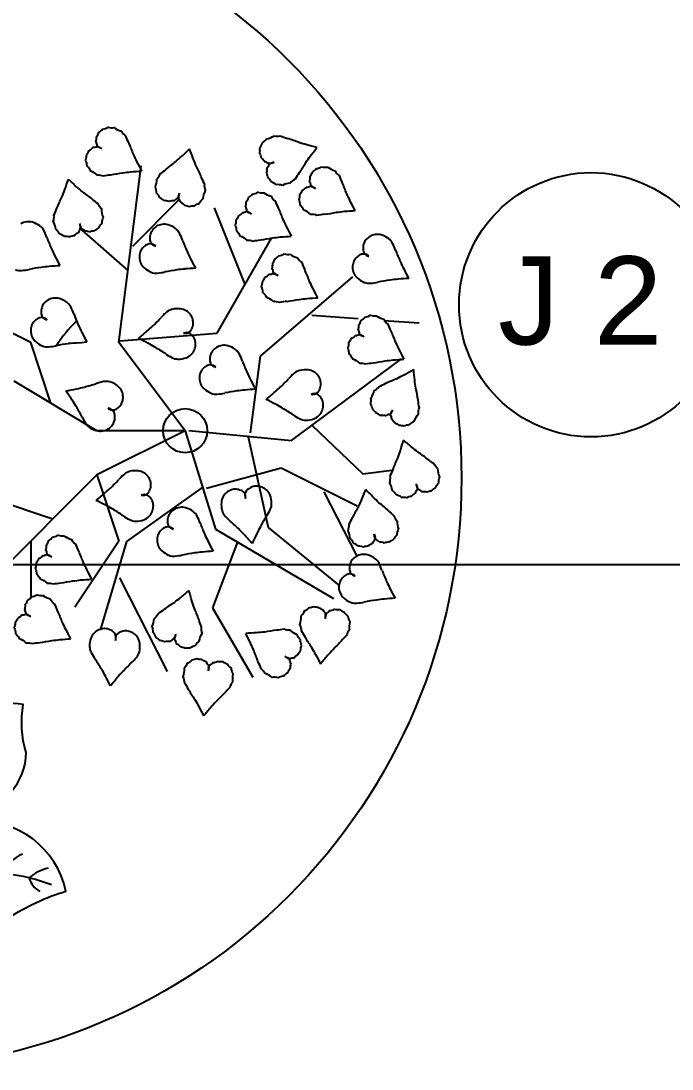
# Model space of a CAD drawing. Extents: x -109 to 1815, y -14679 to 345.
# Drawn here: x 95.639 to 96.746, y 3.464 to 5.244 of the extents above; entities that cross this region are included whole.
import ezdxf

# ---------------------------------------------------------------- set-up
doc = ezdxf.new("R2010")
doc.units = 0
doc.header["$MEASUREMENT"] = 0
doc.layers.add('PORTA', color=3, linetype='CONTINUOUS')
doc.styles.add('REGUA120', font='arial.ttf')

msp = doc.modelspace()

# ---------------------------------------------------------------- linework, layer by layer
at = {"layer": 'PORTA', "color": 1}
for p, q in [((95.806, 4.6981), (95.8435, 4.9981)), ((95.8294, 4.8616), (95.9079, 4.94)), ((96.0207, 4.7964), (95.9685, 4.9268)), ((95.8213, 4.8207), (95.7391, 4.8927)), ((95.9729, 4.7138), (96.0652, 4.8753)), ((96.0468, 4.6747), (96.2033, 4.8094)), ((95.656, 4.6981), (95.581, 4.7356)), ((95.8834, 4.7461), (95.8816, 4.7472)), ((96.1338, 4.7443), (96.2124, 4.7386)), ((96.2564, 4.7355), (96.3164, 4.7312)), ((95.8076, 4.7008), (95.9729, 4.7138)), ((95.6904, 4.595), (95.656, 4.6981)), ((95.7377, 4.6973), (95.7513, 4.6988)), ((95.9185, 4.5481), (95.806, 4.6981)), ((96.0294, 4.5443), (96.0468, 4.6747)), ((96.099, 4.5313), (96.286, 4.6704)), ((95.7685, 4.5481), (95.628, 4.6325)), ((96.1004, 4.6424), (96.0986, 4.6434)), ((95.9185, 4.5481), (95.7685, 4.4731)), ((95.9185, 4.5481), (95.7685, 4.5481)), ((95.9185, 4.5481), (95.97, 4.3811)), ((95.925, 4.5487), (96.099, 4.5313)), ((96.0251, 4.54), (96.0598, 4.3835)), ((96.1338, 4.5574), (96.2207, 4.4748)), ((95.7685, 4.4731), (95.581, 4.2856)), ((95.7685, 4.4731), (95.806, 4.3606)), ((95.8115, 4.4709), (95.8097, 4.472)), ((95.955, 4.4503), (96.0819, 4.4849)), ((96.0819, 4.4849), (96.2109, 4.4207)), ((96.2207, 4.4748), (96.2698, 4.4811)), ((95.9493, 4.4526), (95.8186, 4.3598)), ((95.6935, 4.3981), (95.581, 4.4356)), ((96.1542, 4.4445), (96.21, 4.3352)), ((95.97, 4.3811), (96.1708, 4.2628)), ((96.0598, 4.3835), (96.18, 4.2853)), ((95.656, 4.3606), (95.656, 4.263)), ((95.806, 4.3606), (95.731, 4.2481)), ((95.8186, 4.3598), (95.7747, 4.211)), ((96.0075, 4.3592), (95.9652, 4.247)), ((95.8068, 4.2982), (95.8881, 4.139)), ((95.9652, 4.247), (96.0336, 4.1295))]:
    msp.add_line(p, q, dxfattribs=at)
at = {"layer": 'PORTA'}
msp.add_line((108.4912, 4.3201), (82.9806, 4.3201), dxfattribs=at)
at = {"layer": 'PORTA', "color": 1}
for points in [[(95.7769, 5.0267, 0.08274), (95.7721, 5.0289, 0.10469), (95.7691, 5.0319, 0.121507), (95.7668, 5.0387, 0.098472), (95.7678, 5.0474, 0.092043), (95.7717, 5.0546, 0.086888), (95.7782, 5.0603, 0.104288), (95.7875, 5.0636, 0.099942), (95.7977, 5.0629, 0.091468), (95.8103, 5.0569, 0.12043), (95.8172, 5.0487, 0.025962), (95.8223, 5.0369, -0.015994), (95.8301, 5.0176, -0.011155), (95.836, 5.0053, -0.008387), (95.8444, 4.9892)], [(95.7769, 5.0267, -0.08274), (95.7725, 5.0297, -0.10469), (95.7684, 5.0306, -0.121507), (95.7614, 5.0289, -0.098472), (95.7545, 5.0235, -0.092043), (95.7505, 5.0164, -0.086888), (95.749, 5.0078, -0.104288), (95.7511, 4.9982, -0.099942), (95.7571, 4.9899, -0.091468), (95.7689, 4.9824, -0.12043), (95.7795, 4.9809, -0.025962), (95.7922, 4.9828, 0.015994), (95.8127, 4.9863, 0.011155), (95.8263, 4.9878, 0.008387), (95.8444, 4.9892)], [(95.9084, 4.9516, 0.08274), (95.9076, 4.9463, 0.10469), (95.9055, 4.9427, 0.121507), (95.8996, 4.9386, 0.098472), (95.8909, 4.9372, 0.092043), (95.8829, 4.9389, 0.086888), (95.8756, 4.9436, 0.104288), (95.87, 4.9517, 0.099942), (95.8678, 4.9617, 0.091468), (95.8702, 4.9754, 0.12043), (95.8762, 4.9843, 0.025962), (95.8862, 4.9924, -0.015994), (95.9026, 5.0052, -0.011155), (95.9128, 5.0142, -0.008387), (95.9261, 5.0267)], [(95.9084, 4.9516, -0.08274), (95.9067, 4.9465, -0.10469), (95.9069, 4.9423, -0.121507), (95.9104, 4.9361, -0.098472), (95.9176, 4.9309, -0.092043), (95.9255, 4.9289, -0.086888), (95.9341, 4.9299, -0.104288), (95.9428, 4.9345, -0.099942), (95.9491, 4.9425, -0.091468), (95.9531, 4.9559, -0.12043), (95.9517, 4.9665, -0.025962), (95.9464, 4.9782, 0.015994), (95.9375, 4.997, 0.011155), (95.9323, 5.0097, 0.008387), (95.9261, 5.0267)], [(95.739, 4.9001, 0.08274), (95.7408, 4.8951, 0.10469), (95.7406, 4.8909, 0.121507), (95.7373, 4.8846, 0.098472), (95.7302, 4.8793, 0.092043), (95.7223, 4.8771, 0.086888), (95.7137, 4.8779, 0.104288), (95.705, 4.8824, 0.099942), (95.6984, 4.8903, 0.091468), (95.6942, 4.9036, 0.12043), (95.6954, 4.9142, 0.025962), (95.7005, 4.926, -0.015994), (95.7091, 4.945, -0.011155), (95.714, 4.9577, -0.008387), (95.72, 4.9749)], [(95.739, 4.9001, -0.08274), (95.7399, 4.8949, -0.10469), (95.7421, 4.8912, -0.121507), (95.7481, 4.8873, -0.098472), (95.7568, 4.886, -0.092043), (95.7647, 4.8879, -0.086888), (95.7719, 4.8928, -0.104288), (95.7774, 4.9009, -0.099942), (95.7794, 4.911, -0.091468), (95.7767, 4.9247, -0.12043), (95.7706, 4.9334, -0.025962), (95.7605, 4.9413, 0.015994), (95.7438, 4.9539, 0.011155), (95.7334, 4.9627, 0.008387), (95.72, 4.9749)], [(96.0312, 4.9161, 0.08274), (96.0264, 4.9183, 0.10469), (96.0235, 4.9213, 0.121507), (96.0212, 4.9281, 0.098472), (96.0222, 4.9368, 0.092043), (96.026, 4.944, 0.086888), (96.0325, 4.9497, 0.104288), (96.0418, 4.953, 0.099942), (96.052, 4.9523, 0.091468), (96.0646, 4.9463, 0.12043), (96.0715, 4.9381, 0.025962), (96.0766, 4.9263, -0.015994), (96.0845, 4.907, -0.011155), (96.0903, 4.8947, -0.008387), (96.0988, 4.8786)], [(96.0312, 4.9161, -0.08274), (96.0268, 4.9191, -0.10469), (96.0227, 4.92, -0.121507), (96.0158, 4.9183, -0.098472), (96.0089, 4.9129, -0.092043), (96.0048, 4.9058, -0.086888), (96.0034, 4.8972, -0.104288), (96.0055, 4.8876, -0.099942), (96.0114, 4.8793, -0.091468), (96.0232, 4.8718, -0.12043), (96.0338, 4.8703, -0.025962), (96.0465, 4.8722, 0.015994), (96.067, 4.8757, 0.011155), (96.0806, 4.8772, 0.008387), (96.0988, 4.8786)], [(96.2227, 4.7072, 0.08274), (96.2178, 4.7094, 0.10469), (96.2149, 4.7124, 0.121507), (96.2126, 4.7192, 0.098472), (96.2136, 4.7279, 0.092043), (96.2175, 4.7351, 0.086888), (96.224, 4.7408, 0.104288), (96.2332, 4.7441, 0.099942), (96.2434, 4.7434, 0.091468), (96.256, 4.7374, 0.12043), (96.2629, 4.7292, 0.025962), (96.268, 4.7174, -0.015994), (96.2759, 4.6981, -0.011155), (96.2818, 4.6858, -0.008387), (96.2902, 4.6697)], [(96.2227, 4.7072, -0.08274), (96.2183, 4.7102, -0.10469), (96.2142, 4.7111, -0.121507), (96.2072, 4.7094, -0.098472), (96.2003, 4.704, -0.092043), (96.1962, 4.6969, -0.086888), (96.1948, 4.6883, -0.104288), (96.1969, 4.6787, -0.099942), (96.2029, 4.6704, -0.091468), (96.2147, 4.6629, -0.12043), (96.2252, 4.6614, -0.025962), (96.2379, 4.6633, 0.015994), (96.2585, 4.6668, 0.011155), (96.2721, 4.6683, 0.008387), (96.2902, 4.6697)], [(96.2709, 4.5836, 0.08274), (96.2689, 4.5787, 0.10469), (96.2659, 4.5757, 0.121507), (96.2592, 4.5732, 0.098472), (96.2504, 4.574, 0.092043), (96.2431, 4.5777, 0.086888), (96.2372, 4.5841, 0.104288), (96.2338, 4.5933, 0.099942), (96.2342, 4.6035, 0.091468), (96.24, 4.6162, 0.12043), (96.248, 4.6233, 0.025962), (96.2596, 4.6287, -0.015994), (96.2787, 4.637, -0.011155), (96.2909, 4.6431, -0.008387), (96.3069, 4.6519)], [(96.2709, 4.5836, -0.08274), (96.268, 4.5791, -0.10469), (96.2672, 4.575, -0.121507), (96.269, 4.568, -0.098472), (96.2746, 4.5613, -0.092043), (96.2818, 4.5574, -0.086888), (96.2904, 4.5561, -0.104288), (96.3, 4.5585, -0.099942), (96.3081, 4.5646, -0.091468), (96.3153, 4.5766, -0.12043), (96.3166, 4.5872, -0.025962), (96.3144, 4.5998, 0.015994), (96.3105, 4.6203, 0.011155), (96.3086, 4.6338, 0.008387), (96.3069, 4.6519)], [(96.3111, 4.4576, 0.08274), (96.3129, 4.4526, 0.10469), (96.3129, 4.4484, 0.121507), (96.3097, 4.442, 0.098472), (96.3028, 4.4365, 0.092043), (96.295, 4.4341, 0.086888), (96.2864, 4.4347, 0.104288), (96.2775, 4.4389, 0.099942), (96.2707, 4.4466, 0.091468), (96.2661, 4.4598, 0.12043), (96.267, 4.4705, 0.025962), (96.2718, 4.4824, -0.015994), (96.2798, 4.5016, -0.011155), (96.2844, 4.5145, -0.008387), (96.2898, 4.5318)], [(96.3111, 4.4576, -0.08274), (96.3121, 4.4524, -0.10469), (96.3143, 4.4488, -0.121507), (96.3204, 4.445, -0.098472), (96.3292, 4.444, -0.092043), (96.3371, 4.4462, -0.086888), (96.3441, 4.4512, -0.104288), (96.3494, 4.4595, -0.099942), (96.3511, 4.4696, -0.091468), (96.348, 4.4832, -0.12043), (96.3416, 4.4918, -0.025962), (96.3313, 4.4994, 0.015994), (96.3143, 4.5115, 0.011155), (96.3036, 4.52, 0.008387), (96.2898, 4.5318)], [(95.6917, 4.3335, 0.08274), (95.6868, 4.3356, 0.10469), (95.6839, 4.3386, 0.121507), (95.6816, 4.3454, 0.098472), (95.6826, 4.3542, 0.092043), (95.6865, 4.3614, 0.086888), (95.693, 4.3671, 0.104288), (95.7022, 4.3704, 0.099942), (95.7125, 4.3697, 0.091468), (95.725, 4.3636, 0.12043), (95.7319, 4.3555, 0.025962), (95.737, 4.3437, -0.015994), (95.7449, 4.3244, -0.011155), (95.7508, 4.3121, -0.008387), (95.7592, 4.2959)], [(95.6917, 4.3335, -0.08274), (95.6873, 4.3364, -0.10469), (95.6832, 4.3374, -0.121507), (95.6762, 4.3357, -0.098472), (95.6693, 4.3303, -0.092043), (95.6652, 4.3232, -0.086888), (95.6638, 4.3146, -0.104288), (95.6659, 4.305, -0.099942), (95.6719, 4.2967, -0.091468), (95.6837, 4.2892, -0.12043), (95.6942, 4.2877, -0.025962), (95.7069, 4.2896, 0.015994), (95.7275, 4.293, 0.011155), (95.7411, 4.2946, 0.008387), (95.7592, 4.2959)], [(95.9023, 4.2025, 0.08274), (95.9012, 4.1973, 0.10469), (95.8989, 4.1938, 0.121507), (95.8927, 4.1902, 0.098472), (95.8839, 4.1893, 0.092043), (95.8761, 4.1916, 0.086888), (95.8691, 4.1968, 0.104288), (95.864, 4.2051, 0.099942), (95.8625, 4.2153, 0.091468), (95.8658, 4.2288, 0.12043), (95.8724, 4.2373, 0.025962), (95.8828, 4.2447, -0.015994), (95.9001, 4.2565, -0.011155), (95.9109, 4.2648, -0.008387), (95.9249, 4.2764)], [(95.9023, 4.2025, -0.08274), (95.9003, 4.1976, -0.10469), (95.9003, 4.1934, -0.121507), (95.9033, 4.1869, -0.098472), (95.9101, 4.1813, -0.092043), (95.9179, 4.1788, -0.086888), (95.9266, 4.1792, -0.104288), (95.9355, 4.1832, -0.099942), (95.9424, 4.1908, -0.091468), (95.9473, 4.2039, -0.12043), (95.9465, 4.2146, -0.025962), (95.9421, 4.2266, 0.015994), (95.9344, 4.2459, 0.011155), (95.93, 4.2589, 0.008387), (95.9249, 4.2764)], [(95.6559, 4.2322, 0.08274), (95.6511, 4.2344, 0.10469), (95.6481, 4.2374, 0.121507), (95.6458, 4.2442, 0.098472), (95.6468, 4.2529, 0.092043), (95.6507, 4.2601, 0.086888), (95.6572, 4.2659, 0.104288), (95.6665, 4.2691, 0.099942), (95.6767, 4.2684, 0.091468), (95.6893, 4.2624, 0.12043), (95.6961, 4.2542, 0.025962), (95.7012, 4.2424, -0.015994), (95.7091, 4.2232, -0.011155), (95.715, 4.2108, -0.008387), (95.7234, 4.1947)], [(96.1569, 4.2286, -0.08274), (96.1579, 4.2338, -0.10469), (96.1571, 4.238, -0.121507), (96.1529, 4.2438, -0.098472), (96.1452, 4.248, -0.092043), (96.1371, 4.249, -0.086888), (96.1286, 4.247, -0.104288), (96.1206, 4.2413, -0.099942), (96.1153, 4.2326, -0.091468), (96.113, 4.2188, -0.12043), (96.1157, 4.2085, -0.025962), (96.1223, 4.1975, 0.015994), (96.1335, 4.1799, 0.011155), (96.1402, 4.168, 0.008387), (96.1485, 4.1518)], [(96.1569, 4.2286, 0.08274), (96.157, 4.2339, 0.10469), (96.1586, 4.2378, 0.121507), (96.164, 4.2426, 0.098472), (96.1724, 4.245, 0.092043), (96.1806, 4.2443, 0.086888), (96.1884, 4.2405, 0.104288), (96.195, 4.2332, 0.099942), (96.1983, 4.2235, 0.091468), (96.1976, 4.2096, 0.12043), (96.1928, 4.2001, 0.025962), (96.1839, 4.1908, -0.015994), (96.1692, 4.176, -0.011155), (96.1601, 4.1659, -0.008387), (96.1485, 4.1518)], [(95.6559, 4.2322, -0.08274), (95.6515, 4.2352, -0.10469), (95.6474, 4.2361, -0.121507), (95.6404, 4.2345, -0.098472), (95.6335, 4.229, -0.092043), (95.6294, 4.2219, -0.086888), (95.628, 4.2133, -0.104288), (95.6301, 4.2038, -0.099942), (95.6361, 4.1954, -0.091468), (95.6479, 4.1879, -0.12043), (95.6585, 4.1864, -0.025962), (95.6712, 4.1883, 0.015994), (95.6917, 4.1918, 0.011155), (95.7053, 4.1933, 0.008387), (95.7234, 4.1947)], [(96.0881, 4.165, -0.08274), (96.0925, 4.1619, -0.10469), (96.0965, 4.1609, -0.121507), (96.1035, 4.1624, -0.098472), (96.1106, 4.1677, -0.092043), (96.1148, 4.1747, -0.086888), (96.1164, 4.1833, -0.104288), (96.1144, 4.1929, -0.099942), (96.1086, 4.2013, -0.091468), (96.097, 4.2091, -0.12043), (96.0865, 4.2108, -0.025962), (96.0737, 4.2092, 0.015994), (96.0531, 4.2061, 0.011155), (96.0395, 4.2048, 0.008387), (96.0214, 4.2038)], [(96.0881, 4.165, 0.08274), (96.0929, 4.1627, 0.10469), (96.0958, 4.1596, 0.121507), (96.098, 4.1528, 0.098472), (96.0968, 4.1441, 0.092043), (96.0928, 4.1369, 0.086888), (96.0861, 4.1313, 0.104288), (96.0768, 4.1283, 0.099942), (96.0666, 4.1291, 0.091468), (96.0542, 4.1355, 0.12043), (96.0474, 4.1438, 0.025962), (96.0426, 4.1556, -0.015994), (96.0351, 4.1751, -0.011155), (96.0295, 4.1875, -0.008387), (96.0214, 4.2038)], [(95.9583, 4.1402, -0.08274), (95.9593, 4.1455, -0.10469), (95.9586, 4.1496, -0.121507), (95.9543, 4.1554, -0.098472), (95.9466, 4.1596, -0.092043), (95.9385, 4.1606, -0.086888), (95.9301, 4.1586, -0.104288), (95.922, 4.153, -0.099942), (95.9167, 4.1442, -0.091468), (95.9144, 4.1304, -0.12043), (95.9171, 4.1201, -0.025962), (95.9237, 4.1091, 0.015994), (95.9349, 4.0916, 0.011155), (95.9416, 4.0797, 0.008387), (95.9499, 4.0635)], [(95.9583, 4.1402, 0.08274), (95.9584, 4.1456, 0.10469), (95.96, 4.1494, 0.121507), (95.9654, 4.1542, 0.098472), (95.9738, 4.1567, 0.092043), (95.982, 4.1559, 0.086888), (95.9898, 4.1521, 0.104288), (95.9964, 4.1448, 0.099942), (95.9997, 4.1352, 0.091468), (95.999, 4.1212, 0.12043), (95.9942, 4.1117, 0.025962), (95.9853, 4.1024, -0.015994), (95.9706, 4.0877, -0.011155), (95.9615, 4.0775, -0.008387), (95.9499, 4.0635)]]:
    msp.add_lwpolyline(points, format="xyb", dxfattribs=at)
msp.add_lwpolyline([(95.3461, 3.7488, 0.064121), (95.3501, 3.7216, 0.053651), (95.3742, 3.7328, 0.303165), (95.4771, 3.5479, -0.038186), (95.5089, 3.525, -0.033284), (95.5238, 3.5648, 0.140139), (95.5394, 3.7143, 0.082613), (95.6188, 3.7208, -0.071634), (95.7158, 3.7659, 0.37075), (95.5587, 3.885, 0.036515), (95.56, 3.8864, 0.34294), (95.5614, 3.8996, 0.358678), (95.6482, 4.0015, -0.11702), (95.6432, 4.083, 0.227088), (95.5168, 4.0448, 0.135454), (95.4876, 4.1874, -0.033284), (95.4693, 4.2256, -0.038186), (95.4397, 4.2001, 0.289083), (95.352, 4.0165, 0.126781), (95.2172, 4.0462, 0.210808), (95.2583, 3.9158, 0.291137), (95.1378, 3.807, -0.071634), (95.2321, 3.7563, 0.119338)], format="xyb", close=True, dxfattribs=at)
for centre, radius in [((95.3847, 4.4673), 1.0035), ((96.6084, 4.762), 0.2244), ((95.9185, 4.5481), 0.0375)]:
    msp.add_circle(centre, radius, dxfattribs=at)
for centre, radius, start, end in [((96.0352, 5.0584), 0.0259, 302.7392, 325.5684), ((96.0487, 5.0814), 0.0385, 281.8344, 302.7392), ((96.0756, 5.0707), 0.0225, 254.366, 281.8344), ((96.1257, 5.1637), 0.1237, 248.4173, 254.366), ((95.9922, 4.7348), 0.3256, 68.4173, 72.0825), ((96.0206, 5.0235), 0.0251, 349.3833, 9.2466), ((96.0258, 5.041), 0.0238, 325.5684, 349.3833), ((96.0308, 4.742), 0.3064, 72.0825, 74.6389), ((95.9991, 4.5065), 0.542, 74.6389, 76.5611), ((95.7085, 5.3536), 0.542, 321.2998, 323.2219), ((96.026, 5.0075), 0.0224, 9.2466, 30.282), ((96.0345, 4.9932), 0.0225, 30.282, 52.7777), ((96.0515, 4.9898), 0.015, 52.7777, 80.4892), ((96.057, 5.0096), 0.0102, 293.4656, 317.3716), ((96.0632, 5.0189), 0.0161, 274.5462, 293.4656), ((96.0736, 4.9884), 0.0161, 104.3953, 123.3147), ((95.8432, 5.1691), 0.3256, 325.7784, 329.4436), ((95.8781, 5.1871), 0.3064, 323.2219, 325.7784), ((96.0352, 4.9911), 0.0225, 345.0832, 7.5789), ((96.0373, 4.9745), 0.0224, 7.5789, 28.6143), ((96.0465, 5.0042), 0.015, 317.3716, 345.0832), ((96.063, 4.9919), 0.0102, 80.4892, 104.3953), ((96.2118, 4.9124), 0.1237, 143.4948, 149.4436), ((96.1134, 4.9943), 0.0224, 321.2482, 342.2836), ((96.1217, 5.0089), 0.0251, 301.3849, 321.2482), ((96.1381, 5.0168), 0.0238, 277.57, 301.3849), ((96.1573, 5.0214), 0.0259, 254.7408, 277.57), ((96.1835, 5.0269), 0.0385, 233.836, 254.7408), ((96.1935, 4.9997), 0.0225, 206.3677, 233.836), ((96.0429, 4.9587), 0.0251, 28.6143, 48.4776), ((96.0577, 4.948), 0.0238, 48.4776, 72.2925), ((96.1006, 4.9301), 0.0385, 95.1216, 116.0265), ((96.1152, 4.9551), 0.0225, 116.0265, 143.4948), ((96.1084, 4.9784), 0.0225, 342.2836, 4.7793), ((96.1173, 4.9635), 0.015, 4.7793, 32.4908), ((96.2961, 5.0247), 0.1237, 200.4189, 206.3677), ((95.888, 4.8369), 0.3256, 20.4189, 24.0841), ((96.0758, 4.9401), 0.0259, 72.2925, 95.1216), ((96.0884, 4.949), 0.0251, 340.6159, 0.4792), ((96.0964, 4.9638), 0.0224, 319.5805, 340.6159), ((96.1073, 4.9764), 0.0225, 297.0848, 319.5805), ((96.1246, 4.9768), 0.015, 269.3732, 297.0848), ((96.1357, 4.9727), 0.0102, 245.4672, 269.3732), ((96.1265, 4.9563), 0.0102, 32.4908, 56.3969), ((96.131, 4.9461), 0.0161, 56.3969, 75.3163), ((96.1467, 4.9742), 0.0161, 226.5478, 245.4672), ((95.9193, 4.8131), 0.3064, 24.0841, 26.6405), ((96.0904, 4.9309), 0.0238, 0.4792, 24.2941), ((95.723, 4.679), 0.542, 26.6405, 28.5627), ((96.0966, 4.9122), 0.0259, 24.2941, 47.1232), ((96.1057, 4.8871), 0.0385, 47.1232, 68.0281), ((96.1341, 4.8929), 0.0225, 68.0281, 95.4964), ((96.1671, 4.7926), 0.1237, 95.4964, 101.4452), ((96.1111, 5.2383), 0.3256, 277.78, 281.4452), ((96.1478, 5.2243), 0.3064, 275.2236, 277.78), ((96.1581, 5.4618), 0.542, 273.3014, 275.2236), ((95.6518, 4.8793), 0.0238, 97.57, 121.3849), ((95.652, 4.8772), 0.0259, 74.7408, 97.57), ((95.6487, 4.865), 0.0385, 53.836, 74.7408), ((95.6582, 4.878), 0.0225, 26.3677, 53.836), ((95.8822, 4.8749), 0.0238, 97.57, 121.3849), ((95.8825, 4.8729), 0.0259, 74.7408, 97.57), ((95.8792, 4.8607), 0.0385, 53.836, 74.7408), ((95.5675, 4.833), 0.1237, 20.4189, 26.3677), ((95.8809, 4.8754), 0.0225, 162.2836, 184.7793), ((95.8808, 4.8755), 0.0224, 141.2482, 162.2836), ((95.8829, 4.8738), 0.0251, 121.3849, 141.2482), ((95.8886, 4.8736), 0.0225, 26.3677, 53.836), ((95.798, 4.8287), 0.1237, 20.4189, 26.3677), ((96.2453, 4.8565), 0.0251, 121.3849, 141.2482), ((96.2446, 4.8576), 0.0238, 97.57, 121.3849), ((96.2448, 4.8556), 0.0259, 74.7408, 97.57), ((96.2415, 4.8434), 0.0385, 53.836, 74.7408), ((95.9886, 4.9898), 0.3256, 200.4189, 204.0841), ((95.8633, 4.8438), 0.0225, 117.0848, 139.5805), ((95.8598, 4.8505), 0.015, 89.3732, 117.0848), ((95.8733, 4.8748), 0.015, 184.7793, 212.4908), ((95.8599, 4.8553), 0.0102, 65.4672, 89.3732), ((95.8693, 4.8722), 0.0102, 212.4908, 236.3969), ((95.8726, 4.8772), 0.0161, 236.3969, 255.3163), ((95.8574, 4.8499), 0.0161, 46.5478, 65.4672), ((96.219, 4.9854), 0.3256, 200.4189, 204.0841), ((96.2433, 4.8582), 0.0225, 162.2836, 184.7793), ((96.2432, 4.8582), 0.0224, 141.2482, 162.2836), ((96.251, 4.8563), 0.0225, 26.3677, 53.836), ((96.1603, 4.8114), 0.1237, 20.4189, 26.3677), ((95.9711, 4.9819), 0.3064, 204.0841, 206.6405), ((96.1816, 5.0876), 0.542, 206.6405, 208.5627), ((95.8658, 4.8429), 0.0251, 160.6159, 180.4792), ((95.8644, 4.8429), 0.0238, 180.4792, 204.2941), ((95.8632, 4.8438), 0.0224, 139.5805, 160.6159), ((96.2015, 4.9776), 0.3064, 204.0841, 206.6405), ((96.058, 4.8609), 0.0251, 301.3849, 321.2482), ((96.0745, 4.8688), 0.0238, 277.57, 301.3849), ((96.0937, 4.8734), 0.0259, 254.7408, 277.57), ((96.1198, 4.8789), 0.0385, 233.836, 254.7408), ((96.2257, 4.8265), 0.0225, 117.0848, 139.5805), ((96.2222, 4.8332), 0.015, 89.3732, 117.0848), ((96.2357, 4.8575), 0.015, 184.7793, 212.4908), ((96.2223, 4.838), 0.0102, 65.4672, 89.3732), ((96.2317, 4.8549), 0.0102, 212.4908, 236.3969), ((96.235, 4.8599), 0.0161, 236.3969, 255.3163), ((96.2198, 4.8326), 0.0161, 46.5478, 65.4672), ((96.5814, 4.9681), 0.3256, 200.4189, 204.0841), ((95.7179, 4.5029), 0.3256, 97.78, 101.4452), ((95.7153, 4.5219), 0.3064, 95.2236, 97.78), ((95.7368, 4.2873), 0.542, 93.3014, 95.2236), ((95.8663, 4.8438), 0.0259, 204.2941, 227.1232), ((95.8749, 4.8531), 0.0385, 227.1232, 248.0281), ((96.4121, 5.0832), 0.542, 206.6405, 208.5627), ((96.0448, 4.8304), 0.0225, 342.2836, 4.7793), ((96.0497, 4.8463), 0.0224, 321.2482, 342.2836), ((96.1298, 4.8517), 0.0225, 206.3677, 233.836), ((96.2325, 4.8767), 0.1237, 200.4189, 206.3677), ((96.2281, 4.8257), 0.0251, 160.6159, 180.4792), ((96.2268, 4.8256), 0.0238, 180.4792, 204.2941), ((96.2256, 4.8266), 0.0224, 139.5805, 160.6159), ((96.5639, 4.9603), 0.3064, 204.0841, 206.6405), ((95.6385, 4.8425), 0.0225, 248.0281, 275.4964), ((95.6288, 4.9433), 0.1237, 275.4964, 281.4452), ((95.8689, 4.8382), 0.0225, 248.0281, 275.4964), ((95.8592, 4.9389), 0.1237, 275.4964, 281.4452), ((95.9484, 4.4986), 0.3256, 97.78, 101.4452), ((95.9458, 4.5176), 0.3064, 95.2236, 97.78), ((95.9672, 4.283), 0.542, 93.3014, 95.2236), ((96.0328, 4.8158), 0.0224, 319.5805, 340.6159), ((96.0437, 4.8284), 0.0225, 297.0848, 319.5805), ((96.061, 4.8288), 0.015, 269.3732, 297.0848), ((96.0536, 4.8155), 0.015, 4.7793, 32.4908), ((96.072, 4.8247), 0.0102, 245.4672, 269.3732), ((96.0629, 4.8083), 0.0102, 32.4908, 56.3969), ((96.0674, 4.7981), 0.0161, 56.3969, 75.3163), ((96.083, 4.8262), 0.0161, 226.5478, 245.4672), ((95.8244, 4.6889), 0.3256, 20.4189, 24.0841), ((96.2287, 4.8265), 0.0259, 204.2941, 227.1232), ((96.2373, 4.8358), 0.0385, 227.1232, 248.0281), ((96.3296, 4.2657), 0.542, 93.3014, 95.2236), ((96.7744, 5.0659), 0.542, 206.6405, 208.5627), ((96.0247, 4.801), 0.0251, 340.6159, 0.4792), ((96.0268, 4.7829), 0.0238, 0.4792, 24.2941), ((95.8556, 4.6651), 0.3064, 24.0841, 26.6405), ((95.6594, 4.531), 0.542, 26.6405, 28.5627), ((96.2313, 4.8209), 0.0225, 248.0281, 275.4964), ((96.2216, 4.9216), 0.1237, 275.4964, 281.4452), ((96.3107, 4.4813), 0.3256, 97.78, 101.4452), ((96.3082, 4.5003), 0.3064, 95.2236, 97.78), ((95.6974, 4.7497), 0.0238, 97.57, 121.3849), ((95.6977, 4.7476), 0.0259, 74.7408, 97.57), ((95.6944, 4.7354), 0.0385, 53.836, 74.7408), ((96.0329, 4.7641), 0.0259, 24.2941, 47.1232), ((96.0421, 4.7391), 0.0385, 47.1232, 68.0281), ((96.0475, 5.0903), 0.3256, 277.78, 281.4452), ((96.0842, 5.0763), 0.3064, 275.2236, 277.78), ((96.0945, 5.3138), 0.542, 273.3014, 275.2236), ((95.6961, 4.7502), 0.0225, 162.2836, 184.7793), ((95.696, 4.7502), 0.0224, 141.2482, 162.2836), ((95.6981, 4.7486), 0.0251, 121.3849, 141.2482), ((95.7038, 4.7484), 0.0225, 26.3677, 53.836), ((95.6132, 4.7034), 0.1237, 20.4189, 26.3677), ((95.9018, 4.7324), 0.0225, 103.618, 131.0863), ((95.9056, 4.7168), 0.0385, 82.7131, 103.618), ((95.9072, 4.7294), 0.0259, 59.884, 82.7131), ((96.0705, 4.7449), 0.0225, 68.0281, 95.4964), ((96.1034, 4.6445), 0.1237, 95.4964, 101.4452), ((95.6785, 4.7185), 0.0225, 117.0848, 139.5805), ((95.6751, 4.7253), 0.015, 89.3732, 117.0848), ((95.6886, 4.7496), 0.015, 184.7793, 212.4908), ((95.6751, 4.7301), 0.0102, 65.4672, 89.3732), ((95.6845, 4.747), 0.0102, 212.4908, 236.3969), ((95.6878, 4.752), 0.0161, 236.3969, 255.3163), ((95.6726, 4.7246), 0.0161, 46.5478, 65.4672), ((96.0342, 4.8602), 0.3256, 200.4189, 202.673), ((95.6396, 4.9624), 0.3256, 313.3699, 317.035), ((95.9683, 4.6562), 0.1237, 131.0863, 137.035), ((95.9083, 4.7312), 0.0238, 36.069, 59.884), ((95.9072, 4.7304), 0.0251, 16.2057, 36.069), ((95.9098, 4.7311), 0.0224, 355.1704, 16.2057), ((95.681, 4.7177), 0.0251, 160.6159, 180.4792), ((95.6784, 4.7186), 0.0224, 139.5805, 160.6159), ((95.9185, 4.5481), 0.2625, 134.7198, 146.6348), ((96.0342, 4.8602), 0.3256, 202.673, 204.0841), ((96.0167, 4.8524), 0.3064, 204.0841, 206.6405), ((95.6527, 4.9484), 0.3064, 310.8134, 313.3699), ((95.9164, 4.7277), 0.015, 304.9631, 332.6747), ((95.9097, 4.7312), 0.0225, 332.6747, 355.1704), ((95.6797, 4.7177), 0.0238, 180.4792, 204.2941), ((95.6815, 4.7186), 0.0259, 204.2941, 227.1232), ((96.2273, 4.958), 0.542, 206.6405, 208.5627), ((95.4988, 5.1267), 0.542, 308.8913, 310.8134), ((95.6027, 4.2171), 0.542, 62.2304, 64.1526), ((95.9215, 4.6985), 0.0161, 91.9868, 110.9062), ((95.918, 4.7296), 0.0161, 262.1377, 281.0571), ((95.9213, 4.7045), 0.0102, 68.0807, 91.9868), ((95.9191, 4.7237), 0.0102, 281.0571, 304.9631), ((95.9195, 4.7001), 0.015, 40.3691, 68.0807), ((95.9138, 4.6952), 0.0225, 17.8735, 40.3691), ((95.9139, 4.6952), 0.0224, 356.8381, 17.8735), ((95.6902, 4.7278), 0.0385, 227.1232, 248.0281), ((95.6842, 4.713), 0.0225, 248.0281, 275.4964), ((95.6745, 4.8137), 0.1237, 275.4964, 281.4452), ((95.7636, 4.3733), 0.3256, 101.399, 101.4452), ((95.7636, 4.3733), 0.3256, 97.78, 101.399), ((95.7689, 4.1562), 0.542, 93.3014, 95.2236), ((95.7125, 4.4255), 0.3064, 59.674, 62.2304), ((95.7028, 4.409), 0.3256, 56.0088, 59.674), ((95.9124, 4.6948), 0.0238, 313.1599, 336.9748), ((95.9112, 4.6953), 0.0251, 336.9748, 356.8381), ((95.9827, 4.6699), 0.0224, 141.2482, 162.2836), ((95.9848, 4.6682), 0.0251, 121.3849, 141.2482), ((95.9842, 4.6693), 0.0238, 97.57, 121.3849), ((95.9844, 4.6673), 0.0259, 74.7408, 97.57), ((95.9811, 4.6551), 0.0385, 53.836, 74.7408), ((95.9906, 4.668), 0.0225, 26.3677, 53.836), ((95.954, 4.7815), 0.1237, 236.0088, 241.9575), ((95.9064, 4.6922), 0.0225, 241.9575, 269.4259), ((95.9066, 4.7082), 0.0385, 269.4259, 290.3307), ((95.911, 4.6963), 0.0259, 290.3307, 313.1599), ((95.9829, 4.6699), 0.0225, 162.2836, 184.7793), ((95.9753, 4.6692), 0.015, 184.7793, 212.4908), ((95.8999, 4.6231), 0.1237, 20.4189, 26.3677), ((96.321, 4.7798), 0.3256, 200.4189, 204.0841), ((95.9652, 4.6383), 0.0224, 139.5805, 160.6159), ((95.9652, 4.6382), 0.0225, 117.0848, 139.5805), ((95.9618, 4.6449), 0.015, 89.3732, 117.0848), ((95.9618, 4.6497), 0.0102, 65.4672, 89.3732), ((95.9712, 4.6667), 0.0102, 212.4908, 236.3969), ((95.9746, 4.6716), 0.0161, 236.3969, 255.3163), ((95.9594, 4.6443), 0.0161, 46.5478, 65.4672), ((96.3035, 4.772), 0.3064, 204.0841, 206.6405), ((96.1188, 4.6287), 0.0225, 103.618, 131.0863), ((96.1226, 4.6131), 0.0385, 82.7131, 103.618), ((96.1242, 4.6257), 0.0259, 59.884, 82.7131), ((96.1252, 4.6275), 0.0238, 36.069, 59.884), ((95.8054, 4.5105), 0.1237, 102.0751, 108.0238), ((95.7842, 4.6094), 0.0225, 74.6067, 102.0751), ((95.78, 4.5939), 0.0385, 53.7019, 74.6067), ((95.9677, 4.6374), 0.0251, 160.6159, 180.4792), ((95.9664, 4.6374), 0.0238, 180.4792, 204.2941), ((96.514, 4.8776), 0.542, 206.6405, 208.5627), ((95.8565, 4.8587), 0.3256, 313.3699, 317.035), ((96.1853, 4.5524), 0.1237, 131.0863, 137.035), ((96.1242, 4.6267), 0.0251, 16.2057, 36.069), ((96.1268, 4.6274), 0.0224, 355.1704, 16.2057), ((95.6229, 5.1497), 0.542, 279.8801, 281.8022), ((95.2727, 4.3038), 0.542, 33.2192, 35.1413), ((95.6711, 4.9191), 0.3064, 281.8022, 284.3586), ((95.6664, 4.9377), 0.3256, 284.3586, 288.0238), ((95.7874, 4.6041), 0.0259, 30.8727, 53.7019), ((95.7892, 4.6052), 0.0238, 7.0578, 30.8727), ((95.9683, 4.6382), 0.0259, 204.2941, 227.1232), ((95.9769, 4.6475), 0.0385, 227.1232, 248.0281), ((95.9709, 4.6326), 0.0225, 248.0281, 275.4964), ((95.9612, 4.7333), 0.1237, 275.4964, 281.4452), ((96.0503, 4.293), 0.3256, 97.78, 101.4452), ((96.0477, 4.312), 0.3064, 95.2236, 97.78), ((96.0692, 4.0774), 0.542, 93.3014, 95.2236), ((95.7157, 5.023), 0.542, 308.8913, 310.8134), ((95.8697, 4.8447), 0.3064, 310.8134, 313.3699), ((96.1385, 4.5948), 0.0161, 91.9868, 110.9062), ((96.1383, 4.6008), 0.0102, 68.0807, 91.9868), ((96.1361, 4.62), 0.0102, 281.0571, 304.9631), ((96.1334, 4.624), 0.015, 304.9631, 332.6747), ((96.1266, 4.6274), 0.0225, 332.6747, 355.1704), ((95.4698, 4.4328), 0.3064, 30.6627, 33.2192), ((95.7905, 4.6044), 0.0224, 326.1591, 347.1945), ((95.7879, 4.605), 0.0251, 347.1945, 7.0578), ((95.8197, 4.1134), 0.542, 62.2304, 64.1526), ((96.135, 4.6259), 0.0161, 262.1377, 281.0571), ((96.1365, 4.5964), 0.015, 40.3691, 68.0807), ((96.1308, 4.5914), 0.0225, 17.8735, 40.3691), ((96.1309, 4.5915), 0.0224, 356.8381, 17.8735), ((95.4533, 4.423), 0.3256, 26.9976, 30.6627), ((95.785, 4.5702), 0.0161, 62.9755, 81.8949), ((95.797, 4.5991), 0.0161, 233.1264, 252.0459), ((95.7951, 4.5934), 0.0102, 252.0459, 275.9519), ((95.7877, 4.5755), 0.0102, 39.0695, 62.9755), ((95.784, 4.5725), 0.015, 11.3579, 39.0695), ((95.7946, 4.5982), 0.015, 275.9519, 303.6635), ((95.7766, 4.571), 0.0225, 348.8622, 11.3579), ((95.7904, 4.6045), 0.0225, 303.6635, 326.1591), ((95.9295, 4.3218), 0.3064, 59.674, 62.2304), ((95.9198, 4.3052), 0.3256, 56.0088, 59.674), ((96.171, 4.6778), 0.1237, 236.0088, 241.9575), ((96.1294, 4.5911), 0.0238, 313.1599, 336.9748), ((96.1282, 4.5916), 0.0251, 336.9748, 356.8381), ((95.8536, 4.627), 0.1237, 206.9976, 212.9463), ((95.7687, 4.572), 0.0225, 212.9463, 240.4146), ((95.7744, 4.5724), 0.0251, 307.9636, 327.8269), ((95.7767, 4.571), 0.0224, 327.8269, 348.8622), ((96.1234, 4.5885), 0.0225, 241.9575, 269.4259), ((96.1236, 4.6045), 0.0385, 269.4259, 290.3307), ((96.128, 4.5926), 0.0259, 290.3307, 313.1599), ((95.7766, 4.5859), 0.0385, 240.4146, 261.3195), ((95.7747, 4.5734), 0.0259, 261.3195, 284.1486), ((95.7752, 4.5714), 0.0238, 284.1486, 307.9636), ((95.8965, 4.381), 0.1237, 131.0863, 137.035), ((95.83, 4.4572), 0.0225, 103.618, 131.0863), ((95.8337, 4.4417), 0.0385, 82.7131, 103.618), ((95.8353, 4.4542), 0.0259, 59.884, 82.7131), ((95.8364, 4.456), 0.0238, 36.069, 59.884), ((95.8353, 4.4552), 0.0251, 16.2057, 36.069), ((95.5677, 4.6872), 0.3256, 313.3699, 317.035), ((95.8378, 4.456), 0.0225, 332.6747, 355.1704), ((95.8379, 4.456), 0.0224, 355.1704, 16.2057), ((96.0398, 4.4314), 0.0225, 109.5897, 132.0854), ((96.0398, 4.4315), 0.0224, 88.5544, 109.5897), ((96.0397, 4.4288), 0.0251, 68.6911, 88.5544), ((96.0402, 4.4301), 0.0238, 44.8761, 68.6911), ((95.4269, 4.8515), 0.542, 308.8913, 310.8134), ((95.5808, 4.6733), 0.3064, 310.8134, 313.3699), ((95.8497, 4.4234), 0.0161, 91.9868, 110.9062), ((95.8461, 4.4544), 0.0161, 262.1377, 281.0571), ((95.8495, 4.4293), 0.0102, 68.0807, 91.9868), ((95.8473, 4.4486), 0.0102, 281.0571, 304.9631), ((95.8445, 4.4525), 0.015, 304.9631, 332.6747), ((95.8477, 4.4249), 0.015, 40.3691, 68.0807), ((95.8419, 4.42), 0.0225, 17.8735, 40.3691), ((96.0058, 4.4239), 0.0259, 151.6002, 174.4294), ((96.004, 4.4248), 0.0238, 127.7853, 151.6002), ((96.0048, 4.4238), 0.0251, 107.922, 127.7853), ((96.0039, 4.4264), 0.0224, 86.8867, 107.922), ((96.0039, 4.4262), 0.0225, 64.391, 86.8867), ((96.0072, 4.4331), 0.015, 36.6794, 64.391), ((96.0111, 4.4359), 0.0102, 12.7734, 36.6794), ((96.0302, 4.4387), 0.0102, 159.797, 183.703), ((96.0362, 4.4391), 0.0161, 183.703, 202.6224), ((96.0347, 4.4371), 0.015, 132.0854, 159.797), ((96.0052, 4.4346), 0.0161, 353.854, 12.7734), ((96.0387, 4.4286), 0.0259, 22.047, 44.8761), ((96.027, 4.4239), 0.0385, 1.1422, 22.047), ((96.7226, 4.2326), 0.542, 156.5624, 158.4845), ((95.8431, 4.064), 0.542, 43.2233, 45.1454), ((96.0318, 4.2085), 0.3064, 45.1454, 47.7019), ((95.5309, 3.9419), 0.542, 62.2304, 64.1526), ((95.6406, 4.1503), 0.3064, 59.674, 62.2304), ((95.8393, 4.4202), 0.0251, 336.9748, 356.8381), ((95.842, 4.42), 0.0224, 356.8381, 17.8735), ((95.9123, 4.3942), 0.0238, 97.57, 121.3849), ((95.9126, 4.3921), 0.0259, 74.7408, 97.57), ((95.9092, 4.3799), 0.0385, 53.836, 74.7408), ((96.0184, 4.4226), 0.0385, 174.4294, 195.3342), ((96.043, 4.4242), 0.0225, 333.6738, 1.1422), ((96.4956, 4.2579), 0.3256, 150.3408, 154.006), ((96.4938, 4.2971), 0.3064, 154.006, 156.5624), ((96.0446, 4.1714), 0.3256, 47.7019, 51.367), ((95.631, 4.1338), 0.3256, 56.0088, 59.674), ((95.8821, 4.5063), 0.1237, 236.0088, 241.9575), ((95.8391, 4.4211), 0.0259, 290.3307, 313.1599), ((95.8405, 4.4196), 0.0238, 313.1599, 336.9748), ((95.911, 4.3947), 0.0225, 162.2836, 184.7793), ((95.9109, 4.3947), 0.0224, 141.2482, 162.2836), ((95.913, 4.393), 0.0251, 121.3849, 141.2482), ((95.9187, 4.3928), 0.0225, 26.3677, 53.836), ((95.828, 4.3479), 0.1237, 20.4189, 26.3677), ((96.0029, 4.4184), 0.0225, 195.3342, 222.8026), ((96.0771, 4.4871), 0.1237, 222.8026, 228.7513), ((96.3322, 4.2292), 0.3256, 147.7251, 151.3902), ((95.9523, 4.4691), 0.1237, 327.7251, 333.6738), ((96.0897, 4.4503), 0.1237, 330.3408, 336.2895), ((96.3506, 4.5003), 0.1237, 225.4183, 231.367), ((96.2948, 4.4107), 0.0225, 197.95, 225.4183), ((95.8346, 4.417), 0.0225, 241.9575, 269.4259), ((95.8347, 4.433), 0.0385, 269.4259, 290.3307), ((95.8934, 4.363), 0.0225, 117.0848, 139.5805), ((95.8899, 4.3698), 0.015, 89.3732, 117.0848), ((95.9034, 4.3941), 0.015, 184.7793, 212.4908), ((95.89, 4.3746), 0.0102, 65.4672, 89.3732), ((95.8994, 4.3915), 0.0102, 212.4908, 236.3969), ((95.9027, 4.3965), 0.0161, 236.3969, 255.3163), ((95.8875, 4.3691), 0.0161, 46.5478, 65.4672), ((96.2491, 4.5047), 0.3256, 200.4189, 204.0841), ((95.7809, 4.1493), 0.3256, 45.0861, 48.7513), ((95.7945, 4.1629), 0.3064, 42.5297, 45.0861), ((96.3154, 4.2383), 0.3064, 151.3902, 153.9467), ((96.1748, 4.3877), 0.0225, 336.2895, 3.7579), ((96.3041, 4.3695), 0.0259, 154.216, 177.0451), ((96.3175, 4.3927), 0.0385, 177.0451, 197.95), ((95.8958, 4.3622), 0.0251, 160.6159, 180.4792), ((95.8945, 4.3622), 0.0238, 180.4792, 204.2941), ((95.8933, 4.3631), 0.0224, 139.5805, 160.6159), ((96.2316, 4.4968), 0.3064, 204.0841, 206.6405), ((95.6209, 4.0037), 0.542, 40.6076, 42.5297), ((96.527, 4.1349), 0.542, 153.9467, 155.8688), ((96.1603, 4.3625), 0.0385, 3.7579, 24.6627), ((96.1813, 4.346), 0.0259, 24.6627, 47.4919), ((96.2514, 4.3525), 0.015, 134.7011, 162.4127), ((96.2243, 4.3681), 0.0161, 356.4697, 15.3891), ((96.2559, 4.3742), 0.0161, 186.3187, 205.2382), ((96.2326, 4.3607), 0.0102, 15.3891, 39.2951), ((96.251, 4.3642), 0.0102, 162.4127, 186.3187), ((96.2365, 4.3496), 0.015, 39.2951, 67.0067), ((96.2811, 4.3396), 0.0251, 110.5377, 130.401), ((96.2937, 4.3527), 0.0238, 130.401, 154.216), ((95.8964, 4.363), 0.0259, 204.2941, 227.1232), ((95.905, 4.3723), 0.0385, 227.1232, 248.0281), ((96.4421, 4.6025), 0.542, 206.6405, 208.5627), ((96.1972, 4.3342), 0.0238, 47.4919, 71.3068), ((96.2138, 4.3267), 0.0251, 71.3068, 91.1701), ((96.2303, 4.3297), 0.0224, 91.1701, 112.2055), ((96.2457, 4.3361), 0.0225, 112.2055, 134.7011), ((96.2479, 4.3365), 0.0225, 67.0067, 89.5024), ((96.2646, 4.3363), 0.0224, 89.5024, 110.5377), ((95.899, 4.3574), 0.0225, 248.0281, 275.4964), ((95.8893, 4.4582), 0.1237, 275.4964, 281.4452), ((95.9785, 4.0178), 0.3256, 97.78, 101.4452), ((95.9759, 4.0368), 0.3064, 95.2236, 97.78), ((95.9973, 3.8022), 0.542, 93.3014, 95.2236), ((96.22, 4.3148), 0.0224, 141.2482, 162.2836), ((96.2221, 4.3131), 0.0251, 121.3849, 141.2482), ((96.2214, 4.3143), 0.0238, 97.57, 121.3849), ((96.2217, 4.3122), 0.0259, 74.7408, 97.57), ((96.2183, 4.3), 0.0385, 53.836, 74.7408), ((96.2278, 4.3129), 0.0225, 26.3677, 53.836), ((96.2201, 4.3148), 0.0225, 162.2836, 184.7793), ((96.2125, 4.3141), 0.015, 184.7793, 212.4908), ((96.1371, 4.268), 0.1237, 20.4189, 26.3677), ((96.5582, 4.4248), 0.3256, 200.4189, 204.0841), ((96.2049, 4.2823), 0.0251, 160.6159, 180.4792), ((96.2024, 4.2832), 0.0224, 139.5805, 160.6159), ((96.2025, 4.2831), 0.0225, 117.0848, 139.5805), ((96.199, 4.2899), 0.015, 89.3732, 117.0848), ((96.1991, 4.2947), 0.0102, 65.4672, 89.3732), ((96.2085, 4.3116), 0.0102, 212.4908, 236.3969), ((96.2118, 4.3166), 0.0161, 236.3969, 255.3163), ((96.1966, 4.2892), 0.0161, 46.5478, 65.4672), ((96.5407, 4.4169), 0.3064, 204.0841, 206.6405), ((96.2036, 4.2823), 0.0238, 180.4792, 204.2941), ((96.7512, 4.5226), 0.542, 206.6405, 208.5627), ((96.2055, 4.2831), 0.0259, 204.2941, 227.1232), ((96.2141, 4.2924), 0.0385, 227.1232, 248.0281), ((96.2081, 4.2775), 0.0225, 248.0281, 275.4964), ((96.1984, 4.3783), 0.1237, 275.4964, 281.4452), ((96.2876, 3.9379), 0.3256, 97.78, 101.4452), ((96.285, 3.9569), 0.3064, 95.2236, 97.78), ((96.3064, 3.7223), 0.542, 93.3014, 95.2236), ((95.7826, 4.1866), 0.0259, 137.1381, 159.9673), ((95.7811, 4.188), 0.0238, 113.3232, 137.1381), ((95.7817, 4.1868), 0.0251, 93.4599, 113.3232), ((95.7815, 4.1895), 0.0224, 72.4245, 93.4599), ((95.7815, 4.1894), 0.0225, 49.9288, 72.4245), ((95.7864, 4.1952), 0.015, 22.2173, 49.9288), ((95.814, 4.1922), 0.015, 117.6233, 145.3348), ((95.8175, 4.1855), 0.0225, 95.1276, 117.6233), ((95.8175, 4.1856), 0.0224, 74.0922, 95.1276), ((95.8167, 4.183), 0.0251, 54.2289, 74.0922), ((95.8175, 4.1841), 0.0238, 30.414, 54.2289), ((95.7945, 4.1823), 0.0385, 159.9673, 180.8721), ((95.8159, 4.1938), 0.0161, 169.2409, 188.1603), ((95.7848, 4.1972), 0.0161, 339.3918, 358.3112), ((95.81, 4.1949), 0.0102, 145.3348, 169.2409), ((95.7908, 4.197), 0.0102, 358.3112, 22.2173), ((95.8157, 4.183), 0.0259, 7.5848, 30.414), ((95.8032, 4.1813), 0.0385, 346.68, 7.5848), ((95.7785, 4.182), 0.0225, 180.8721, 208.3404), ((95.8676, 4.2301), 0.1237, 208.3404, 214.2892), ((95.8188, 4.1776), 0.0225, 319.2117, 346.68), ((95.4964, 3.9769), 0.3256, 30.624, 34.2892), ((96.0501, 3.9166), 0.3256, 133.2629, 136.9281), ((95.7422, 4.2437), 0.1237, 313.2629, 319.2117), ((95.5129, 3.9867), 0.3064, 28.0676, 30.624), ((95.305, 3.8759), 0.542, 26.1454, 28.0676), ((96.0361, 3.9297), 0.3064, 136.9281, 139.4845), ((96.2152, 3.7766), 0.542, 139.4845, 141.4067), ((95.6619, 3.7787), 0.054, 111.9127, 161.4636), ((95.5744, 3.4669), 0.331, 69.3636, 88.9982), ((95.7013, 3.7344), 0.0723, 102.7175, 131.6597), ((95.6928, 3.8008), 0.0414, 197.4676, 238.779)]:
    msp.add_arc(centre, radius, start, end, dxfattribs=at)

# ---------------------------------------------------------------- texts
at = {"layer": 'PORTA', "color": 3, "style": 'REGUA120'}
msp.add_text('J 2', height=0.15, dxfattribs=at).set_placement((96.4502, 4.6943))

doc.saveas('drawing.dxf')
